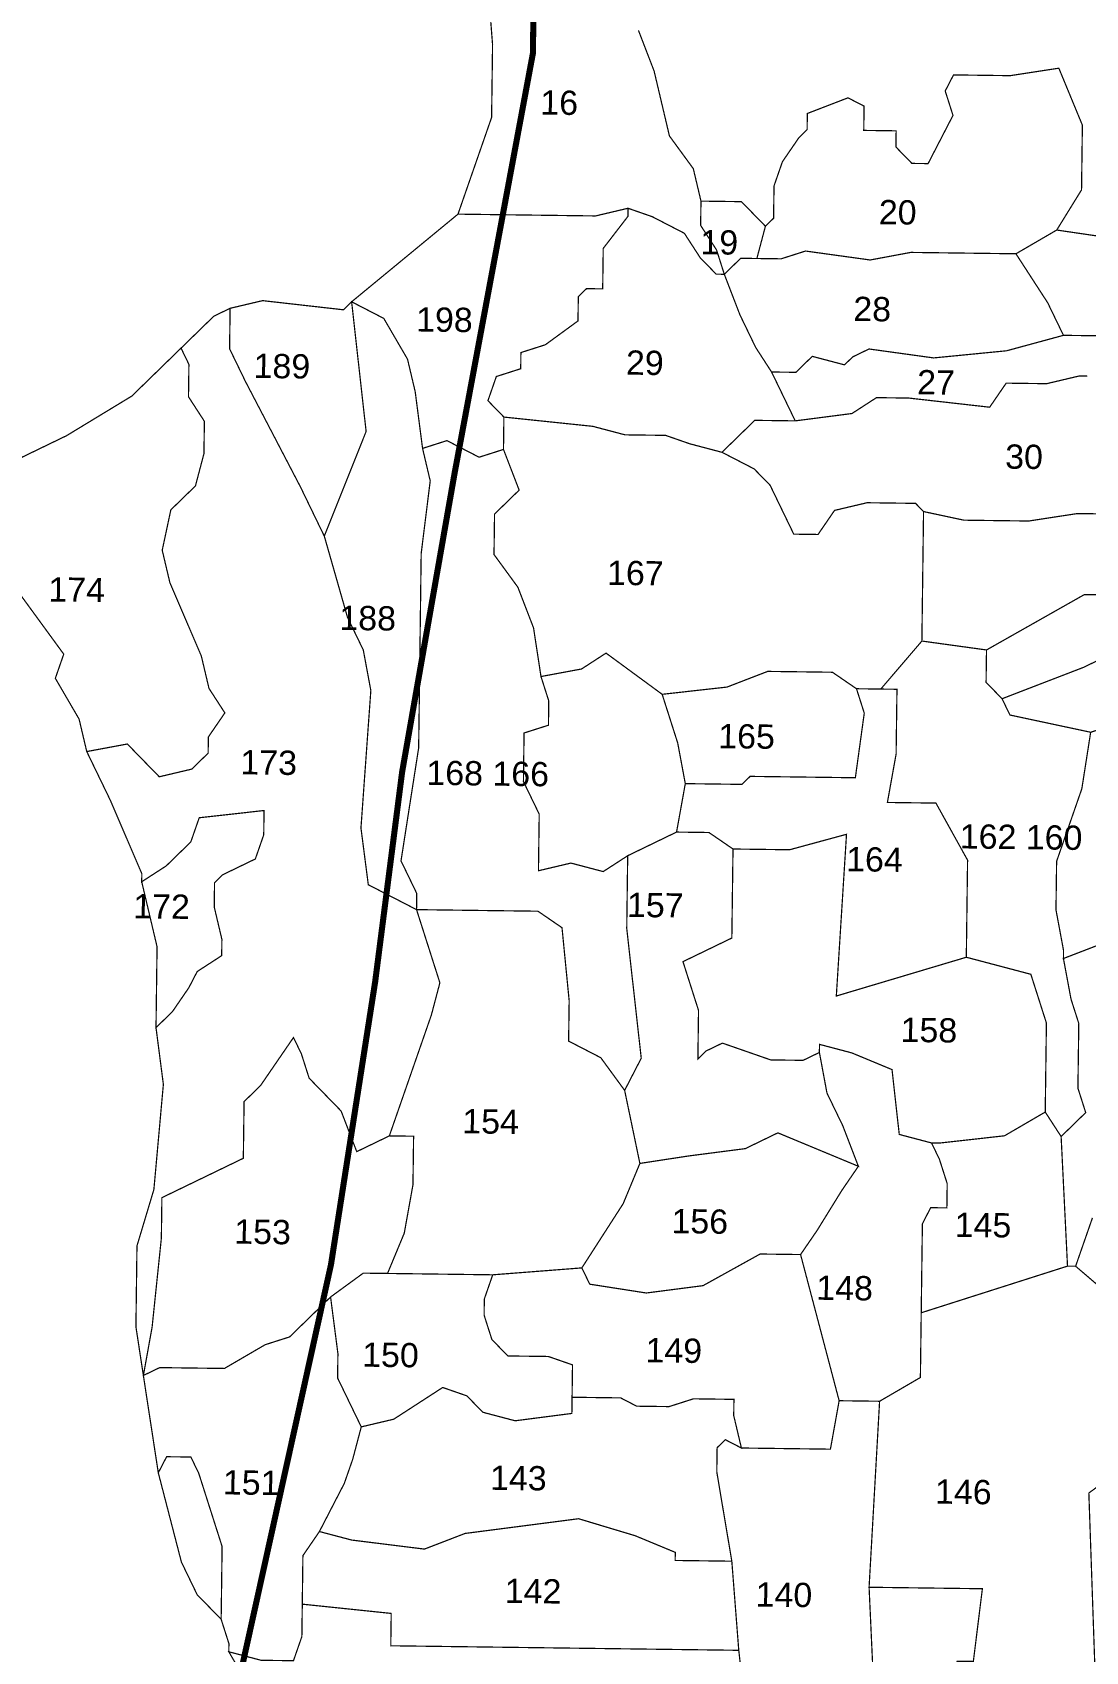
# Model space of a CAD drawing. Header units: metres. Extents: x 259278 to 277237, y 2171369 to 2185379.
# Drawn here: x 274571 to 275087, y 2174217 to 2175010 of the extents above; entities that cross this region are included whole.
import ezdxf

# ---------------------------------------------------------------- set-up
doc = ezdxf.new("R2010")
doc.units = ezdxf.units.M
doc.header["$MEASUREMENT"] = 0
for name, color, linetype in [('HAZARDS LINE', 1, 'Continuous'), ('RIVER @ 1', 4, 'Continuous'), ('SURVEY NO.', 7, 'Continuous'), ('SURVEY PLOT BOUNDARY', 35, 'Continuous')]:
    doc.layers.add(name, color=color, linetype=linetype)
doc.styles.add('PDF Arial', font='arial.ttf')

msp = doc.modelspace()

# ---------------------------------------------------------------- hatches: boundary and pattern name
at = {"layer": 'RIVER @ 1'}
h = msp.add_hatch(dxfattribs=at)
h.set_pattern_fill('DASH', color=256, scale=11.894434, angle=-0.74564)
h.set_pattern_definition([(359.25436, (257896.262, 2170850.366), (38.253085, 37.270174), [37.76483, -37.76483])])
edge = h.paths.add_edge_path()
edge.add_line((277165.72, 2174242.72), (277165.78, 2174247.49))
edge.add_line((277165.78, 2174247.49), (277094.27, 2174236.52))
edge.add_line((277094.27, 2174236.52), (276998.98, 2174225.86))
edge.add_line((276998.98, 2174225.86), (276955.42, 2174230.4))
edge.add_line((276955.42, 2174230.4), (276872.28, 2174239.41))
edge.add_line((276872.28, 2174239.41), (276702.23, 2174273.35))
edge.add_line((276702.23, 2174273.35), (276619.24, 2174294.25))
edge.add_line((276619.24, 2174294.25), (276559.88, 2174302.96))
edge.add_line((276559.88, 2174302.96), (276468.81, 2174312.07))
edge.add_line((276468.81, 2174312.07), (276397.45, 2174313))
edge.add_line((276397.45, 2174313), (276314.05, 2174302.19))
edge.add_line((276314.05, 2174302.19), (276274.31, 2174294.78))
edge.add_line((276274.31, 2174294.78), (276234.46, 2174279.43))
edge.add_line((276234.46, 2174279.43), (276202.38, 2174252.09))
edge.add_line((276202.38, 2174252.09), (276174.17, 2174216.77))
edge.add_line((276174.17, 2174216.77), (276141.99, 2174181.5))
edge.add_line((276141.99, 2174181.5), (276130, 2174173.73))
edge.add_line((276130, 2174173.73), (276125.98, 2174169.81))
edge.add_line((276125.98, 2174169.81), (276109.97, 2174158.12))
edge.add_line((276109.97, 2174158.12), (276038.25, 2174131.3))
edge.add_line((276038.25, 2174131.3), (275879.07, 2174085.79))
edge.add_line((275879.07, 2174085.79), (275719.78, 2174032.34))
edge.add_line((275719.78, 2174032.34), (275663.97, 2174009.28))
edge.add_line((275663.97, 2174009.28), (275624.12, 2173993.93))
edge.add_line((275624.12, 2173993.93), (275560.08, 2173947.18))
edge.add_line((275560.08, 2173947.18), (275544.06, 2173935.49))
edge.add_line((275544.06, 2173935.49), (275495.98, 2173896.46))
edge.add_line((275495.98, 2173896.46), (275459.94, 2173869.17))
edge.add_line((275459.94, 2173869.17), (275439.86, 2173849.61))
edge.add_line((275439.86, 2173849.61), (275419.99, 2173845.9))
edge.add_line((275419.99, 2173845.9), (275408.09, 2173846.06))
edge.add_line((275408.09, 2173846.06), (275396.36, 2173858.1))
edge.add_line((275396.36, 2173858.1), (275388.74, 2173882))
edge.add_line((275388.74, 2173882), (275377.46, 2173929.73))
edge.add_line((275377.46, 2173929.73), (275378.14, 2173981.27))
edge.add_line((275378.14, 2173981.27), (275387.35, 2174080.29))
edge.add_line((275387.35, 2174080.29), (275392.09, 2174139.71))
edge.add_line((275392.09, 2174139.71), (275393.02, 2174211.08))
edge.add_line((275393.02, 2174211.08), (275390.19, 2174298.35))
edge.add_line((275390.19, 2174298.35), (275391.02, 2174361.79))
edge.add_line((275391.02, 2174361.79), (275403.68, 2174421.11))
edge.add_line((275403.68, 2174421.11), (275424.18, 2174472.39))
edge.add_line((275424.18, 2174472.39), (275452.26, 2174520.84))
edge.add_line((275452.26, 2174520.84), (275460.68, 2174535.36))
edge.add_line((275460.68, 2174535.36), (275476.79, 2174554.98))
edge.add_line((275476.79, 2174554.98), (275480.86, 2174562.86))
edge.add_line((275480.86, 2174562.86), (275488.94, 2174574.65))
edge.add_line((275488.94, 2174574.65), (275505.27, 2174610.13))
edge.add_line((275505.27, 2174610.13), (275513.71, 2174649.67))
edge.add_line((275513.71, 2174649.67), (275514.64, 2174721.04))
edge.add_line((275514.64, 2174721.04), (275492.4, 2174840.29))
edge.add_line((275492.4, 2174840.29), (275446.69, 2174983.65))
edge.add_line((275446.69, 2174983.65), (275407.87, 2175047.6))
edge.add_line((275407.87, 2175047.6), (275357.27, 2175119.64))
edge.add_line((275357.27, 2175119.64), (275278.96, 2175196))
edge.add_line((275278.96, 2175196), (275208.59, 2175272.26))
edge.add_line((275208.59, 2175272.26), (275173.43, 2175312.37))
edge.add_line((275173.43, 2175312.37), (275177.34, 2175308.35))
edge.add_line((275177.34, 2175308.35), (275103.1, 2175392.6))
edge.add_line((275103.1, 2175392.6), (274981.97, 2175529))
edge.add_line((274981.97, 2175529), (274892.44, 2175657.06))
edge.add_line((274892.44, 2175657.06), (274853.73, 2175728.94))
edge.add_line((274853.73, 2175728.94), (274811.36, 2175824.66))
edge.add_line((274811.36, 2175824.66), (274773.17, 2175936.2))
edge.add_line((274773.17, 2175936.2), (274761.74, 2175972.03))
edge.add_line((274761.74, 2175972.03), (274754.82, 2175997.51))
edge.add_line((274754.82, 2175997.51), (274750.16, 2175995.98))
edge.add_line((274750.16, 2175995.98), (274698.11, 2175957))
edge.add_line((274698.11, 2175957), (274721.01, 2175889.29))
edge.add_line((274721.01, 2175889.29), (274744.13, 2175837.44))
edge.add_line((274744.13, 2175837.44), (274798.13, 2175721.73))
edge.add_line((274798.13, 2175721.73), (274805.85, 2175705.77))
edge.add_line((274805.85, 2175705.77), (274817.49, 2175685.79))
edge.add_line((274817.49, 2175685.79), (274863.87, 2175593.98))
edge.add_line((274863.87, 2175593.98), (274863.82, 2175590.02))
edge.add_line((274863.82, 2175590.02), (274871.59, 2175578.02))
edge.add_line((274871.59, 2175578.02), (274914.42, 2175517.98))
edge.add_line((274914.42, 2175517.98), (274996.18, 2175401.92))
edge.add_line((274996.18, 2175401.92), (275097.75, 2175285.6))
edge.add_line((275097.75, 2175285.6), (275183.82, 2175197.24))
edge.add_line((275183.82, 2175197.24), (275219.04, 2175161.09))
edge.add_line((275219.04, 2175161.09), (275281.69, 2175100.79))
edge.add_line((275281.69, 2175100.79), (275289.52, 2175092.76))
edge.add_line((275289.52, 2175092.76), (275324.57, 2175044.72))
edge.add_line((275324.57, 2175044.72), (275332.4, 2175036.68))
edge.add_line((275332.4, 2175036.68), (275355.82, 2175008.62))
edge.add_line((275355.82, 2175008.62), (275359.58, 2174992.71))
edge.add_line((275359.58, 2174992.71), (275375.08, 2174964.75))
edge.add_line((275375.08, 2174964.75), (275378.89, 2174952.8))
edge.add_line((275378.89, 2174952.8), (275401.9, 2174893.02))
edge.add_line((275401.9, 2174893.02), (275420.74, 2174817.43))
edge.add_line((275420.74, 2174817.43), (275424.34, 2174789.63))
edge.add_line((275424.34, 2174789.63), (275424.08, 2174769.8))
edge.add_line((275424.08, 2174769.8), (275427.63, 2174738.03))
edge.add_line((275427.63, 2174738.03), (275427.48, 2174726.14))
edge.add_line((275427.48, 2174726.14), (275422.95, 2174682.58))
edge.add_line((275422.95, 2174682.58), (275401.94, 2174591.65))
edge.add_line((275401.94, 2174591.65), (275381.34, 2174532.43))
edge.add_line((275381.34, 2174532.43), (275373, 2174500.82))
edge.add_line((275373, 2174500.82), (275364.45, 2174473.08))
edge.add_line((275364.45, 2174473.08), (275352.3, 2174433.67))
edge.add_line((275352.3, 2174433.67), (275343.86, 2174394.13))
edge.add_line((275343.86, 2174394.13), (275343.91, 2174398.09))
edge.add_line((275343.91, 2174398.09), (275326.87, 2174307.11))
edge.add_line((275326.87, 2174307.11), (275309.82, 2174216.12))
edge.add_line((275309.82, 2174216.12), (275309.77, 2174212.16))
edge.add_line((275309.77, 2174212.16), (275288.2, 2174077.61))
edge.add_line((275288.2, 2174077.61), (275279.44, 2174014.28))
edge.add_line((275279.44, 2174014.28), (275274.91, 2173970.72))
edge.add_line((275274.91, 2173970.72), (275274.86, 2173966.75))
edge.add_line((275274.86, 2173966.75), (275264.82, 2173804.3))
edge.add_line((275264.82, 2173804.3), (275260.08, 2173744.88))
edge.add_line((275260.08, 2173744.88), (275254.1, 2173590.3))
edge.add_line((275254.1, 2173590.3), (275244.99, 2173499.22))
edge.add_line((275244.99, 2173499.22), (275236.44, 2173451.74))
edge.add_line((275236.44, 2173451.74), (275236.39, 2173447.78))
edge.add_line((275236.39, 2173447.78), (275232.01, 2173416.11))
edge.add_line((275232.01, 2173416.11), (275206.99, 2173321.26))
edge.add_line((275206.99, 2173321.26), (275194.53, 2173277.81))
edge.add_line((275194.53, 2173277.81), (275190.3, 2173258.03))
edge.add_line((275190.3, 2173258.03), (275169.3, 2173167.1))
edge.add_line((275169.3, 2173167.1), (275152.25, 2173076.12))
edge.add_line((275152.25, 2173076.12), (275147.64, 2173040.84))
edge.add_line((275147.64, 2173040.84), (275143.45, 2173008.82))
edge.add_line((275143.45, 2173008.82), (275109.1, 2172807.03))
edge.add_line((275109.1, 2172807.03), (275095.66, 2172688.24))
edge.add_line((275095.66, 2172688.24), (275086.6, 2172601.11))
edge.add_line((275086.6, 2172601.11), (275086.24, 2172573.36))
edge.add_line((275086.24, 2172573.36), (275081.34, 2172502.05))
edge.add_line((275081.34, 2172502.05), (275084.74, 2172458.38))
edge.add_line((275084.74, 2172458.38), (275084.23, 2172418.73))
edge.add_line((275084.23, 2172418.73), (275091.43, 2172363.12))
edge.add_line((275091.43, 2172363.12), (275105.48, 2172224.15))
edge.add_line((275105.48, 2172224.15), (275127.2, 2172065.25))
edge.add_line((275127.2, 2172065.25), (275134.62, 2172025.49))
edge.add_line((275134.62, 2172025.49), (275164.63, 2171894.24))
edge.add_line((275164.63, 2171894.24), (275198.24, 2171735.19))
edge.add_line((275198.24, 2171735.19), (275213.37, 2171679.47))
edge.add_line((275213.37, 2171679.47), (275246.88, 2171512.49))
edge.add_line((275246.88, 2171512.49), (275246.94, 2171516.45))
edge.add_line((275246.94, 2171516.45), (275269.33, 2171409.09))
edge.add_line((275269.33, 2171409.09), (275271.15, 2171397.17))

# ---------------------------------------------------------------- linework, layer by layer
at = {"layer": 'HAZARDS LINE', "lineweight": 18, "const_width": 2.97}
msp.add_lwpolyline([(274671.23, 2174196.68), (274717.57, 2174406.24), (274739.2, 2174544.75), (274752.43, 2174647.68), (274778.13, 2174794.07), (274816.49, 2174999.78), (274817.88, 2175106.83), (274806.92, 2175178.35), (274737.68, 2175341.84), (274710.91, 2175417.53), (274695.16, 2175425.66), (274655.46, 2175422.21), (274607.53, 2175395.08), (274559.5, 2175360.02)], dxfattribs=at)
at = {"layer": 'SURVEY PLOT BOUNDARY', "lineweight": 18, "const_width": 0.595}
for points in [[(274793.32, 2175047.67), (274796.72, 2175004), (274796.25, 2174968.32), (274779.78, 2174920.95), (274727.68, 2174878), (274723.66, 2174874.09), (274684.07, 2174878.57), (274668.16, 2174874.81), (274660.18, 2174870.95), (274644.12, 2174855.3), (274620.02, 2174831.82), (274588.05, 2174812.41), (274564.11, 2174800.82)], [(274868.18, 2175011), (274875.85, 2174991.07), (274883.36, 2174959.25), (274895.05, 2174943.24), (274898.81, 2174927.33), (274898.65, 2174915.43), (274906.43, 2174903.44), (274910.24, 2174891.49), (274906.27, 2174891.54), (274898.45, 2174899.57), (274890.67, 2174911.57), (274874.92, 2174919.71), (274863.08, 2174923.83), (274847.17, 2174920.07), (274779.78, 2174920.95), (274796.25, 2174968.32), (274796.72, 2175004), (274793.32, 2175047.67)], [(275132.44, 2174904.46), (275073.08, 2174913.16), (275085.23, 2174932.83), (275085.64, 2174964.55), (275074.11, 2174992.46), (275050.27, 2174988.8), (275022.52, 2174989.17), (275018.45, 2174981.29), (275022.26, 2174969.34), (275014.13, 2174953.59), (275010.06, 2174945.71), (275002.13, 2174945.81), (274994.31, 2174953.84), (274994.41, 2174961.77), (274978.55, 2174961.98), (274978.71, 2174973.87), (274970.83, 2174977.94), (274950.91, 2174970.27), (274950.81, 2174962.34), (274946.79, 2174958.43), (274938.71, 2174946.64), (274934.59, 2174934.79), (274934.38, 2174918.93), (274930.37, 2174915.02), (274918.63, 2174927.07), (274914.66, 2174927.12), (274898.81, 2174927.33), (274895.05, 2174943.24), (274883.36, 2174959.25), (274875.85, 2174991.07), (274868.18, 2175011)], [(274564.11, 2174800.82), (274588.05, 2174812.41), (274620.02, 2174831.82), (274644.12, 2174855.3), (274647.98, 2174847.32), (274647.77, 2174831.46), (274655.55, 2174819.46), (274655.34, 2174803.6), (274651.17, 2174787.79), (274639.12, 2174776.05), (274634.9, 2174756.28), (274638.66, 2174740.37), (274654.05, 2174704.48), (274657.81, 2174688.57), (274665.58, 2174676.57), (274657.5, 2174664.78), (274657.4, 2174656.85), (274649.36, 2174649.03), (274633.46, 2174645.27), (274625.63, 2174653.3), (274617.81, 2174661.33), (274597.93, 2174657.63), (274594.18, 2174673.54), (274582.54, 2174693.52), (274586.66, 2174705.36), (274563.29, 2174737.39)], [(275088, 2174841.59), (275084.04, 2174841.64), (275068.13, 2174837.88), (275048.31, 2174838.14), (275040.23, 2174826.35), (275000.64, 2174830.83), (274984.78, 2174831.04), (274972.78, 2174823.26), (274944.98, 2174819.66), (274933.4, 2174843.6), (274945.29, 2174843.45), (274953.33, 2174851.27), (274969.13, 2174847.1), (274973.15, 2174851.02), (274981.13, 2174854.88), (275012.79, 2174850.5), (275048.52, 2174854), (275076.37, 2174861.57), (275147.72, 2174860.64)], [(275106.95, 2174773.93), (275083.16, 2174774.24), (275059.33, 2174770.59), (275027.61, 2174771), (275007.84, 2174775.22), (275003.93, 2174779.24), (274980.15, 2174779.55), (274964.24, 2174775.79), (274956.15, 2174764), (274944.26, 2174764.15), (274940.4, 2174772.13), (274932.68, 2174788.1), (274924.85, 2174796.13), (274909.1, 2174804.26), (274925.16, 2174819.92), (274944.98, 2174819.66), (274972.78, 2174823.26), (274984.78, 2174831.04), (275000.64, 2174830.83), (275040.23, 2174826.35), (275048.31, 2174838.14), (275068.13, 2174837.88), (275084.04, 2174841.64), (275088, 2174841.59)], [(275118.32, 2174734.13), (275086.61, 2174734.54), (275038.68, 2174707.41), (275007.02, 2174711.78), (275007.84, 2174775.22), (275027.61, 2174771), (275059.33, 2174770.59), (275083.16, 2174774.24), (275106.95, 2174773.93)], [(274563.29, 2174737.39), (274586.66, 2174705.36), (274582.54, 2174693.52), (274594.18, 2174673.54), (274597.93, 2174657.63), (274609.52, 2174633.68), (274624.91, 2174597.79), (274624.86, 2174593.83), (274632.37, 2174562.01), (274631.86, 2174522.36), (274635.46, 2174494.55), (274630.82, 2174443.06), (274622.53, 2174415.41), (274622.02, 2174375.76), (274625.67, 2174351.92), (274632.98, 2174304.24), (274644.31, 2174260.47), (274652.03, 2174244.51), (274663.77, 2174232.46), (274667.58, 2174220.52), (274667.52, 2174216.55), (274690.79, 2174176.59)], [(275090.57, 2174429.15), (275082.33, 2174405.46), (275078.36, 2174405.51), (275075.23, 2174469), (275087.27, 2174480.74), (275083.46, 2174492.69), (275083.88, 2174524.41), (275080.07, 2174536.35), (275076.36, 2174556.23), (275096.28, 2174563.9)], [(275105.85, 2174385.33), (275082.33, 2174405.46), (275090.57, 2174429.15)], [(275032.23, 2174211.81), (275036.66, 2174247.44), (274981.16, 2174248.16), (274986.31, 2174339.3), (275006.29, 2174350.94), (275006.7, 2174382.65), (275078.36, 2174405.51), (275082.33, 2174405.46), (275105.85, 2174385.33), (275121.61, 2174377.19), (275141.53, 2174384.86), (275161.56, 2174400.47), (275173.35, 2174392.38), (275180.92, 2174364.52), (275180.61, 2174340.74), (275180.3, 2174316.95), (275168.4, 2174317.1), (275156.41, 2174309.33), (275148.43, 2174305.47), (275124.7, 2174309.74), (275116.72, 2174305.88), (275104.82, 2174306.03), (275088.81, 2174294.34), (275091.69, 2174211.03)], [(274683.33, 2174212.38), (274667.52, 2174216.55), (274667.58, 2174220.52), (274663.77, 2174232.46), (274664.03, 2174252.29), (274664.23, 2174268.15), (274652.8, 2174303.98), (274648.94, 2174311.97), (274637.05, 2174312.12), (274632.98, 2174304.24), (274625.67, 2174351.92), (274633.65, 2174355.78), (274665.37, 2174355.37), (274685.34, 2174367.01), (274697.29, 2174370.82), (274717.37, 2174390.38), (274720.97, 2174362.58), (274720.81, 2174350.69), (274732.4, 2174326.74), (274728.23, 2174310.93), (274724.11, 2174299.09), (274711.9, 2174275.46), (274703.82, 2174263.67), (274703.51, 2174239.88), (274703.31, 2174224.02), (274699.19, 2174212.17)]]:
    msp.add_lwpolyline(points, dxfattribs=at)
for points in [[(274926.19, 2174899.21), (274930.37, 2174915.02), (274934.38, 2174918.93), (274934.59, 2174934.79), (274938.71, 2174946.64), (274946.79, 2174958.43), (274950.81, 2174962.34), (274950.91, 2174970.27), (274970.83, 2174977.94), (274978.71, 2174973.87), (274978.55, 2174961.98), (274994.41, 2174961.77), (274994.31, 2174953.84), (275002.13, 2174945.81), (275010.06, 2174945.71), (275014.13, 2174953.59), (275022.26, 2174969.34), (275018.45, 2174981.29), (275022.52, 2174989.17), (275050.27, 2174988.8), (275074.11, 2174992.46), (275085.64, 2174964.55), (275085.23, 2174932.83), (275073.08, 2174913.16), (275053.1, 2174901.53), (275001.57, 2174902.2), (274981.69, 2174898.49), (274950.03, 2174902.87), (274938.09, 2174899.06)], [(274910.24, 2174891.49), (274906.43, 2174903.44), (274898.65, 2174915.43), (274898.81, 2174927.33), (274914.66, 2174927.12), (274918.63, 2174927.07), (274930.37, 2174915.02), (274926.19, 2174899.21), (274918.27, 2174899.32)], [(274727.68, 2174878), (274779.78, 2174920.95), (274847.17, 2174920.07), (274863.08, 2174923.83), (274863.03, 2174919.86), (274850.93, 2174904.16), (274850.82, 2174896.23), (274850.67, 2174884.33), (274842.74, 2174884.44), (274838.73, 2174880.52), (274838.62, 2174872.6), (274838.57, 2174868.63), (274822.56, 2174856.94), (274810.61, 2174853.13), (274810.51, 2174845.2), (274798.57, 2174841.39), (274794.45, 2174829.55), (274802.27, 2174821.52), (274802.07, 2174805.66), (274790.12, 2174801.85), (274774.37, 2174809.98), (274762.43, 2174806.17), (274758.82, 2174833.98), (274755.06, 2174849.89), (274743.43, 2174869.87)], [(274933.4, 2174843.6), (274944.98, 2174819.66), (274925.16, 2174819.92), (274909.1, 2174804.26), (274893.29, 2174808.44), (274881.45, 2174812.56), (274861.63, 2174812.81), (274845.83, 2174816.98), (274802.27, 2174821.52), (274794.45, 2174829.55), (274798.57, 2174841.39), (274810.51, 2174845.2), (274810.61, 2174853.13), (274822.56, 2174856.94), (274838.57, 2174868.63), (274838.62, 2174872.6), (274838.73, 2174880.52), (274842.74, 2174884.44), (274850.67, 2174884.33), (274850.82, 2174896.23), (274850.93, 2174904.16), (274863.03, 2174919.86), (274863.08, 2174923.83), (274874.92, 2174919.71), (274890.67, 2174911.57), (274898.45, 2174899.57), (274906.27, 2174891.54), (274910.24, 2174891.49), (274917.91, 2174871.56), (274925.63, 2174855.6)], [(275176.04, 2174903.89), (275179.85, 2174891.95), (275175.73, 2174880.1), (275171.51, 2174860.33), (275147.72, 2174860.64), (275076.37, 2174861.57), (275068.65, 2174877.53), (275060.87, 2174889.53), (275053.1, 2174901.53), (275073.08, 2174913.16), (275132.44, 2174904.46)], [(275053.1, 2174901.53), (275060.87, 2174889.53), (275068.65, 2174877.53), (275076.37, 2174861.57), (275048.52, 2174854), (275012.79, 2174850.5), (274981.13, 2174854.88), (274973.15, 2174851.02), (274969.13, 2174847.1), (274953.33, 2174851.27), (274945.29, 2174843.45), (274933.4, 2174843.6), (274925.63, 2174855.6), (274917.91, 2174871.56), (274910.24, 2174891.49), (274918.27, 2174899.32), (274926.19, 2174899.21), (274938.09, 2174899.06), (274950.03, 2174902.87), (274981.69, 2174898.49), (275001.57, 2174902.2)], [(274727.68, 2174878), (274731.23, 2174846.23), (274734.78, 2174814.46), (274714.29, 2174763.18), (274702.7, 2174787.12), (274675.63, 2174839.03), (274667.9, 2174854.99), (274668.16, 2174874.81), (274684.07, 2174878.57), (274723.66, 2174874.09)], [(274759.48, 2174580.18), (274770.91, 2174544.34), (274766.74, 2174528.53), (274746.15, 2174469.32), (274730.19, 2174461.6), (274722.52, 2174481.52), (274706.87, 2174497.59), (274703.06, 2174509.54), (274699.2, 2174517.52), (274683.03, 2174493.93), (274675, 2174486.11), (274674.79, 2174470.25), (274674.64, 2174458.35), (274634.74, 2174439.05), (274634.48, 2174419.22), (274629.95, 2174375.66), (274625.67, 2174351.92), (274622.02, 2174375.76), (274622.53, 2174415.41), (274630.82, 2174443.06), (274635.46, 2174494.55), (274631.86, 2174522.36), (274639.89, 2174530.18), (274647.97, 2174541.98), (274652.04, 2174549.85), (274664.03, 2174557.63), (274664.14, 2174565.56), (274660.38, 2174581.47), (274660.53, 2174593.36), (274664.55, 2174597.28), (274672.53, 2174601.14), (274680.51, 2174605), (274684.63, 2174616.84), (274684.78, 2174628.74), (274653.02, 2174625.19), (274648.9, 2174613.34), (274636.85, 2174601.6), (274624.86, 2174593.83), (274624.91, 2174597.79), (274609.52, 2174633.68), (274597.93, 2174657.63), (274617.81, 2174661.33), (274625.63, 2174653.3), (274633.46, 2174645.27), (274649.36, 2174649.03), (274657.4, 2174656.85), (274657.5, 2174664.78), (274665.58, 2174676.57), (274657.81, 2174688.57), (274654.05, 2174704.48), (274638.66, 2174740.37), (274634.9, 2174756.28), (274639.12, 2174776.05), (274651.17, 2174787.79), (274655.34, 2174803.6), (274655.55, 2174819.46), (274647.77, 2174831.46), (274647.98, 2174847.32), (274644.12, 2174855.3), (274660.18, 2174870.95), (274668.16, 2174874.81), (274667.9, 2174854.99), (274675.63, 2174839.03), (274702.7, 2174787.12), (274714.29, 2174763.18), (274725.66, 2174723.38), (274733.39, 2174707.41), (274737.09, 2174687.54), (274732.25, 2174620.19), (274735.85, 2174592.38)], [(274762.43, 2174806.17), (274766.18, 2174790.26), (274761.75, 2174754.63), (274760.52, 2174659.48), (274751.87, 2174604.07), (274759.59, 2174588.11), (274759.48, 2174580.18), (274735.85, 2174592.38), (274732.25, 2174620.19), (274737.09, 2174687.54), (274733.39, 2174707.41), (274725.66, 2174723.38), (274714.29, 2174763.18), (274734.78, 2174814.46), (274731.23, 2174846.23), (274727.68, 2174878), (274743.43, 2174869.87), (274755.06, 2174849.89), (274758.82, 2174833.98)], [(275007.84, 2174775.22), (275007.02, 2174711.78), (274986.89, 2174688.25), (274974.99, 2174688.41), (274963.21, 2174696.49), (274955.28, 2174696.6), (274931.49, 2174696.91), (274911.57, 2174689.23), (274879.8, 2174685.68), (274852.31, 2174705.87), (274840.32, 2174698.09), (274820.44, 2174694.39), (274816.79, 2174718.23), (274809.12, 2174738.15), (274797.43, 2174754.17), (274797.69, 2174773.99), (274809.74, 2174785.73), (274802.07, 2174805.66), (274802.27, 2174821.52), (274845.83, 2174816.98), (274861.63, 2174812.81), (274881.45, 2174812.56), (274893.29, 2174808.44), (274909.1, 2174804.26), (274924.85, 2174796.13), (274932.68, 2174788.1), (274940.4, 2174772.13), (274944.26, 2174764.15), (274956.15, 2174764), (274964.24, 2174775.79), (274980.15, 2174779.55), (275003.93, 2174779.24)], [(274820.44, 2174694.39), (274824.25, 2174682.44), (274824.1, 2174670.54), (274812.15, 2174666.73), (274811.84, 2174642.95), (274819.57, 2174626.98), (274819.2, 2174599.23), (274835.11, 2174602.99), (274850.92, 2174598.82), (274862.91, 2174606.59), (274862.45, 2174570.91), (274869.55, 2174507.37), (274861.42, 2174491.61), (274849.73, 2174507.63), (274833.98, 2174515.76), (274834.24, 2174535.59), (274830.74, 2174571.32), (274818.95, 2174579.41), (274799.13, 2174579.66), (274759.48, 2174580.18), (274759.59, 2174588.11), (274751.87, 2174604.07), (274760.52, 2174659.48), (274761.75, 2174754.63), (274766.18, 2174790.26), (274762.43, 2174806.17), (274774.37, 2174809.98), (274790.12, 2174801.85), (274802.07, 2174805.66), (274809.74, 2174785.73), (274797.69, 2174773.99), (274797.43, 2174754.17), (274809.12, 2174738.15), (274816.79, 2174718.23)], [(275237.15, 2174724.65), (275213.31, 2174721), (275201.31, 2174713.22), (275181.49, 2174713.48), (275177.58, 2174717.5), (275157.76, 2174717.75), (275141.85, 2174713.99), (275129.91, 2174710.18), (275102.11, 2174706.58), (275094.13, 2174702.72), (275086.15, 2174698.86), (275066.22, 2174691.19), (275046.3, 2174683.51), (275038.47, 2174691.55), (275038.68, 2174707.41), (275086.61, 2174734.54), (275118.32, 2174734.13), (275130.27, 2174737.94), (275142.21, 2174741.75), (275161.98, 2174737.53), (275173.98, 2174745.3), (275237.46, 2174748.44)], [(275232.72, 2174689.02), (275216.86, 2174689.23), (275185.04, 2174681.71), (275153.28, 2174678.16), (275145.35, 2174678.26), (275125.53, 2174678.52), (275089.7, 2174667.09), (275050.16, 2174675.53), (275046.3, 2174683.51), (275066.22, 2174691.19), (275086.15, 2174698.86), (275094.13, 2174702.72), (275102.11, 2174706.58), (275129.91, 2174710.18), (275141.85, 2174713.99), (275157.76, 2174717.75), (275177.58, 2174717.5), (275181.49, 2174713.48), (275201.31, 2174713.22), (275213.31, 2174721), (275237.15, 2174724.65), (275236.89, 2174704.83)], [(275038.68, 2174707.41), (275038.47, 2174691.55), (275046.3, 2174683.51), (275050.16, 2174675.53), (275089.7, 2174667.09), (275085.37, 2174639.39), (275073.02, 2174603.86), (275072.71, 2174580.07), (275076.41, 2174560.19), (275076.36, 2174556.23), (275080.07, 2174536.35), (275083.88, 2174524.41), (275083.46, 2174492.69), (275087.27, 2174480.74), (275075.23, 2174469), (275067.45, 2174481), (275068.02, 2174524.61), (275060.4, 2174548.5), (275028.79, 2174556.85), (275029.25, 2174592.53), (275029.41, 2174604.42), (275013.91, 2174632.38), (274990.13, 2174632.69), (274994.4, 2174656.43), (274994.82, 2174688.15), (274986.89, 2174688.25), (275007.02, 2174711.78)], [(274879.8, 2174685.68), (274883.61, 2174673.74), (274887.42, 2174661.79), (274891.13, 2174641.91), (274886.85, 2174618.18), (274862.91, 2174606.59), (274850.92, 2174598.82), (274835.11, 2174602.99), (274819.2, 2174599.23), (274819.57, 2174626.98), (274811.84, 2174642.95), (274812.15, 2174666.73), (274824.1, 2174670.54), (274824.25, 2174682.44), (274820.44, 2174694.39), (274840.32, 2174698.09), (274852.31, 2174705.87)], [(274974.99, 2174688.41), (274978.8, 2174676.46), (274974.43, 2174644.8), (274922.89, 2174645.47), (274918.88, 2174641.55), (274891.13, 2174641.91), (274887.42, 2174661.79), (274883.61, 2174673.74), (274879.8, 2174685.68), (274911.57, 2174689.23), (274931.49, 2174696.91), (274955.28, 2174696.6), (274963.21, 2174696.49)], [(275028.79, 2174556.85), (274965.11, 2174537.85), (274970.1, 2174617.09), (274942.25, 2174609.52), (274918.46, 2174609.83), (274914.5, 2174609.89), (274902.71, 2174617.97), (274886.85, 2174618.18), (274891.13, 2174641.91), (274918.88, 2174641.55), (274922.89, 2174645.47), (274974.43, 2174644.8), (274978.8, 2174676.46), (274974.99, 2174688.41), (274986.89, 2174688.25), (274994.82, 2174688.15), (274994.4, 2174656.43), (274990.13, 2174632.69), (275013.91, 2174632.38), (275029.41, 2174604.42), (275029.25, 2174592.53)], [(275076.36, 2174556.23), (275076.41, 2174560.19), (275072.71, 2174580.07), (275073.02, 2174603.86), (275085.37, 2174639.39), (275089.7, 2174667.09), (275125.53, 2174678.52), (275145.35, 2174678.26), (275144.68, 2174626.72), (275140.3, 2174595.05), (275135.98, 2174567.35), (275096.28, 2174563.9)], [(274631.86, 2174522.36), (274632.37, 2174562.01), (274624.86, 2174593.83), (274636.85, 2174601.6), (274648.9, 2174613.34), (274653.02, 2174625.19), (274684.78, 2174628.74), (274684.63, 2174616.84), (274680.51, 2174605), (274672.53, 2174601.14), (274664.55, 2174597.28), (274660.53, 2174593.36), (274660.38, 2174581.47), (274664.14, 2174565.56), (274664.03, 2174557.63), (274652.04, 2174549.85), (274647.97, 2174541.98), (274639.89, 2174530.18)], [(274956.82, 2174510.2), (274960.52, 2174490.32), (274968.24, 2174474.36), (274975.91, 2174454.43), (274936.48, 2174470.81), (274920.52, 2174463.08), (274892.72, 2174459.48), (274868.88, 2174455.83), (274861.42, 2174491.61), (274869.55, 2174507.37), (274862.45, 2174570.91), (274862.91, 2174606.59), (274886.85, 2174618.18), (274902.71, 2174617.97), (274914.5, 2174609.89), (274913.93, 2174566.27), (274905.95, 2174562.41), (274889.99, 2174554.69), (274893.8, 2174542.74), (274897.61, 2174530.8), (274897.3, 2174507.01), (274901.32, 2174510.92), (274909.3, 2174514.78), (274932.98, 2174506.54), (274948.84, 2174506.34)], [(275028.79, 2174556.85), (275060.4, 2174548.5), (275068.02, 2174524.61), (275067.45, 2174481), (275047.48, 2174469.36), (275015.71, 2174465.81), (275011.75, 2174465.86), (274995.94, 2174470.03), (274992.39, 2174501.8), (274972.67, 2174509.99), (274956.87, 2174514.16), (274956.82, 2174510.2), (274948.84, 2174506.34), (274932.98, 2174506.54), (274909.3, 2174514.78), (274901.32, 2174510.92), (274897.3, 2174507.01), (274897.61, 2174530.8), (274893.8, 2174542.74), (274889.99, 2174554.69), (274905.95, 2174562.41), (274913.93, 2174566.27), (274914.5, 2174609.89), (274918.46, 2174609.83), (274942.25, 2174609.52), (274970.1, 2174617.09), (274965.11, 2174537.85)], [(274868.88, 2174455.83), (274860.7, 2174436.11), (274840.46, 2174404.64), (274796.8, 2174401.25), (274745.27, 2174401.92), (274753.46, 2174421.64), (274757.73, 2174445.38), (274758.04, 2174469.16), (274746.15, 2174469.32), (274766.74, 2174528.53), (274770.91, 2174544.34), (274759.48, 2174580.18), (274799.13, 2174579.66), (274818.95, 2174579.41), (274830.74, 2174571.32), (274834.24, 2174535.59), (274833.98, 2174515.76), (274849.73, 2174507.63), (274861.42, 2174491.61)], [(274746.15, 2174469.32), (274758.04, 2174469.16), (274757.73, 2174445.38), (274753.46, 2174421.64), (274745.27, 2174401.92), (274733.38, 2174402.07), (274717.37, 2174390.38), (274697.29, 2174370.82), (274685.34, 2174367.01), (274665.37, 2174355.37), (274633.65, 2174355.78), (274625.67, 2174351.92), (274629.95, 2174375.66), (274634.48, 2174419.22), (274634.74, 2174439.05), (274674.64, 2174458.35), (274674.79, 2174470.25), (274675, 2174486.11), (274683.03, 2174493.93), (274699.2, 2174517.52), (274703.06, 2174509.54), (274706.87, 2174497.59), (274722.52, 2174481.52), (274730.19, 2174461.6)], [(275011.75, 2174465.86), (275015.61, 2174457.88), (275019.42, 2174445.94), (275019.26, 2174434.04), (275011.33, 2174434.14), (275007.27, 2174426.27), (275006.7, 2174382.65), (275006.29, 2174350.94), (274986.31, 2174339.3), (274966.49, 2174339.56), (274947.6, 2174411.18), (274955.68, 2174422.97), (274967.83, 2174442.64), (274975.91, 2174454.43), (274968.24, 2174474.36), (274960.52, 2174490.32), (274956.82, 2174510.2), (274956.87, 2174514.16), (274972.67, 2174509.99), (274992.39, 2174501.8), (274995.94, 2174470.03)], [(275075.23, 2174469), (275078.36, 2174405.51), (275006.7, 2174382.65), (275007.27, 2174426.27), (275011.33, 2174434.14), (275019.26, 2174434.04), (275019.42, 2174445.94), (275015.61, 2174457.88), (275011.75, 2174465.86), (275015.71, 2174465.81), (275047.48, 2174469.36), (275067.45, 2174481)], [(274975.91, 2174454.43), (274967.83, 2174442.64), (274955.68, 2174422.97), (274947.6, 2174411.18), (274927.78, 2174411.44), (274899.82, 2174395.94), (274872.02, 2174392.34), (274844.32, 2174396.66), (274840.46, 2174404.64), (274860.7, 2174436.11), (274868.88, 2174455.83), (274892.72, 2174459.48), (274920.52, 2174463.08), (274936.48, 2174470.81)], [(274966.49, 2174339.56), (274962.22, 2174315.82), (274918.61, 2174316.39), (274914.85, 2174332.3), (274914.96, 2174340.23), (274895.13, 2174340.49), (274883.19, 2174336.68), (274867.33, 2174336.88), (274859.46, 2174340.95), (274851.53, 2174341.05), (274835.67, 2174341.26), (274835.88, 2174357.12), (274824.04, 2174361.24), (274808.18, 2174361.44), (274804.22, 2174361.5), (274796.39, 2174369.53), (274792.58, 2174381.47), (274792.68, 2174389.4), (274796.8, 2174401.25), (274840.46, 2174404.64), (274844.32, 2174396.66), (274872.02, 2174392.34), (274899.82, 2174395.94), (274927.78, 2174411.44), (274947.6, 2174411.18)], [(274732.4, 2174326.74), (274720.81, 2174350.69), (274720.97, 2174362.58), (274717.37, 2174390.38), (274733.38, 2174402.07), (274745.27, 2174401.92), (274796.8, 2174401.25), (274792.68, 2174389.4), (274792.58, 2174381.47), (274796.39, 2174369.53), (274804.22, 2174361.5), (274808.18, 2174361.44), (274824.04, 2174361.24), (274835.88, 2174357.12), (274835.67, 2174341.26), (274835.57, 2174333.33), (274807.77, 2174329.73), (274791.96, 2174333.9), (274784.14, 2174341.93), (274772.3, 2174346.05), (274760.3, 2174338.27), (274748.3, 2174330.5)], [(274918.61, 2174316.39), (274910.73, 2174320.46), (274906.72, 2174316.54), (274906.56, 2174304.65), (274913.92, 2174260.93), (274886.17, 2174261.29), (274886.23, 2174265.26), (274866.51, 2174273.44), (274838.86, 2174281.74), (274811.06, 2174278.13), (274783.26, 2174274.53), (274763.34, 2174266.86), (274727.71, 2174271.29), (274711.9, 2174275.46), (274724.11, 2174299.09), (274728.23, 2174310.93), (274732.4, 2174326.74), (274748.3, 2174330.5), (274760.3, 2174338.27), (274772.3, 2174346.05), (274784.14, 2174341.93), (274791.96, 2174333.9), (274807.77, 2174329.73), (274835.57, 2174333.33), (274835.67, 2174341.26), (274851.53, 2174341.05), (274859.46, 2174340.95), (274867.33, 2174336.88), (274883.19, 2174336.68), (274895.13, 2174340.49), (274914.96, 2174340.23), (274914.85, 2174332.3)], [(274981.16, 2174248.16), (274984.25, 2174180.71), (274920.87, 2174185.5), (274917.32, 2174217.27), (274913.92, 2174260.93), (274906.56, 2174304.65), (274906.72, 2174316.54), (274910.73, 2174320.46), (274918.61, 2174316.39), (274962.22, 2174315.82), (274966.49, 2174339.56), (274986.31, 2174339.3)], [(274663.77, 2174232.46), (274652.03, 2174244.51), (274644.31, 2174260.47), (274632.98, 2174304.24), (274637.05, 2174312.12), (274648.94, 2174311.97), (274652.8, 2174303.98), (274664.23, 2174268.15), (274664.03, 2174252.29)], [(274913.92, 2174260.93), (274917.32, 2174217.27), (274842, 2174218.25), (274746.86, 2174219.49), (274747.07, 2174235.34), (274703.51, 2174239.88), (274703.82, 2174263.67), (274711.9, 2174275.46), (274727.71, 2174271.29), (274763.34, 2174266.86), (274783.26, 2174274.53), (274811.06, 2174278.13), (274838.86, 2174281.74), (274866.51, 2174273.44), (274886.23, 2174265.26), (274886.17, 2174261.29)], [(275012, 2174180.35), (274984.25, 2174180.71), (274981.16, 2174248.16), (275036.66, 2174247.44), (275032.23, 2174211.81), (275024.3, 2174211.91)], [(274920.87, 2174185.5), (274877.32, 2174190.03), (274845.71, 2174198.37), (274809.98, 2174194.87), (274766.22, 2174183.54), (274734.45, 2174179.99), (274698.67, 2174172.53), (274690.79, 2174176.59), (274667.52, 2174216.55), (274683.33, 2174212.38), (274699.19, 2174212.17), (274703.31, 2174224.02), (274703.51, 2174239.88), (274747.07, 2174235.34), (274746.86, 2174219.49), (274842, 2174218.25), (274917.32, 2174217.27)]]:
    msp.add_lwpolyline(points, close=True, dxfattribs=at)

# ---------------------------------------------------------------- texts
at = {"layer": 'SURVEY NO.', "char_height": 11.894, "attachment_point": 7, "rotation": 359.25436, "style": 'PDF Arial'}
for s, insert in [('16', (274820.06, 2174969.59)), ('20', (274985.88, 2174915.88)), ('19', (274898.47, 2174901.15)), ('28', (274973.37, 2174868.45)), ('198', (274759.2, 2174863.31)), ('189', (274679.61, 2174840.55)), ('29', (274862.01, 2174842.14)), ('27', (275004.63, 2174832.7)), ('30', (275047.76, 2174796.09)), ('167', (274852.74, 2174739.16)), ('174', (274579.07, 2174731.17)), ('188', (274721.62, 2174717.08)), ('165', (274907.21, 2174659.14)), ('173', (274673.12, 2174646.32)), ('168 166', (274764.24, 2174641.18)), ('162 160', (275025.52, 2174610.02)), ('164', (274969.86, 2174598.85)), ('172', (274620.66, 2174575.97)), ('157', (274862.52, 2174576.45)), ('158', (274996.53, 2174515.22)), ('154', (274781.84, 2174470.43)), ('153', (274670.13, 2174416.36)), ('156', (274884.29, 2174421.51)), ('145', (275023.04, 2174419.71)), ('148', (274955.24, 2174388.87)), ('150', (274732.78, 2174356.07)), ('149', (274871.58, 2174358.23)), ('143', (274795.43, 2174295.76)), ('151', (274664.56, 2174293.51)), ('146', (275013.41, 2174288.97)), ('142', (274802.64, 2174240.5)), ('140', (274925.53, 2174238.57))]:
    msp.add_mtext(s, dxfattribs=dict(at, insert=insert))

doc.saveas('drawing.dxf')
